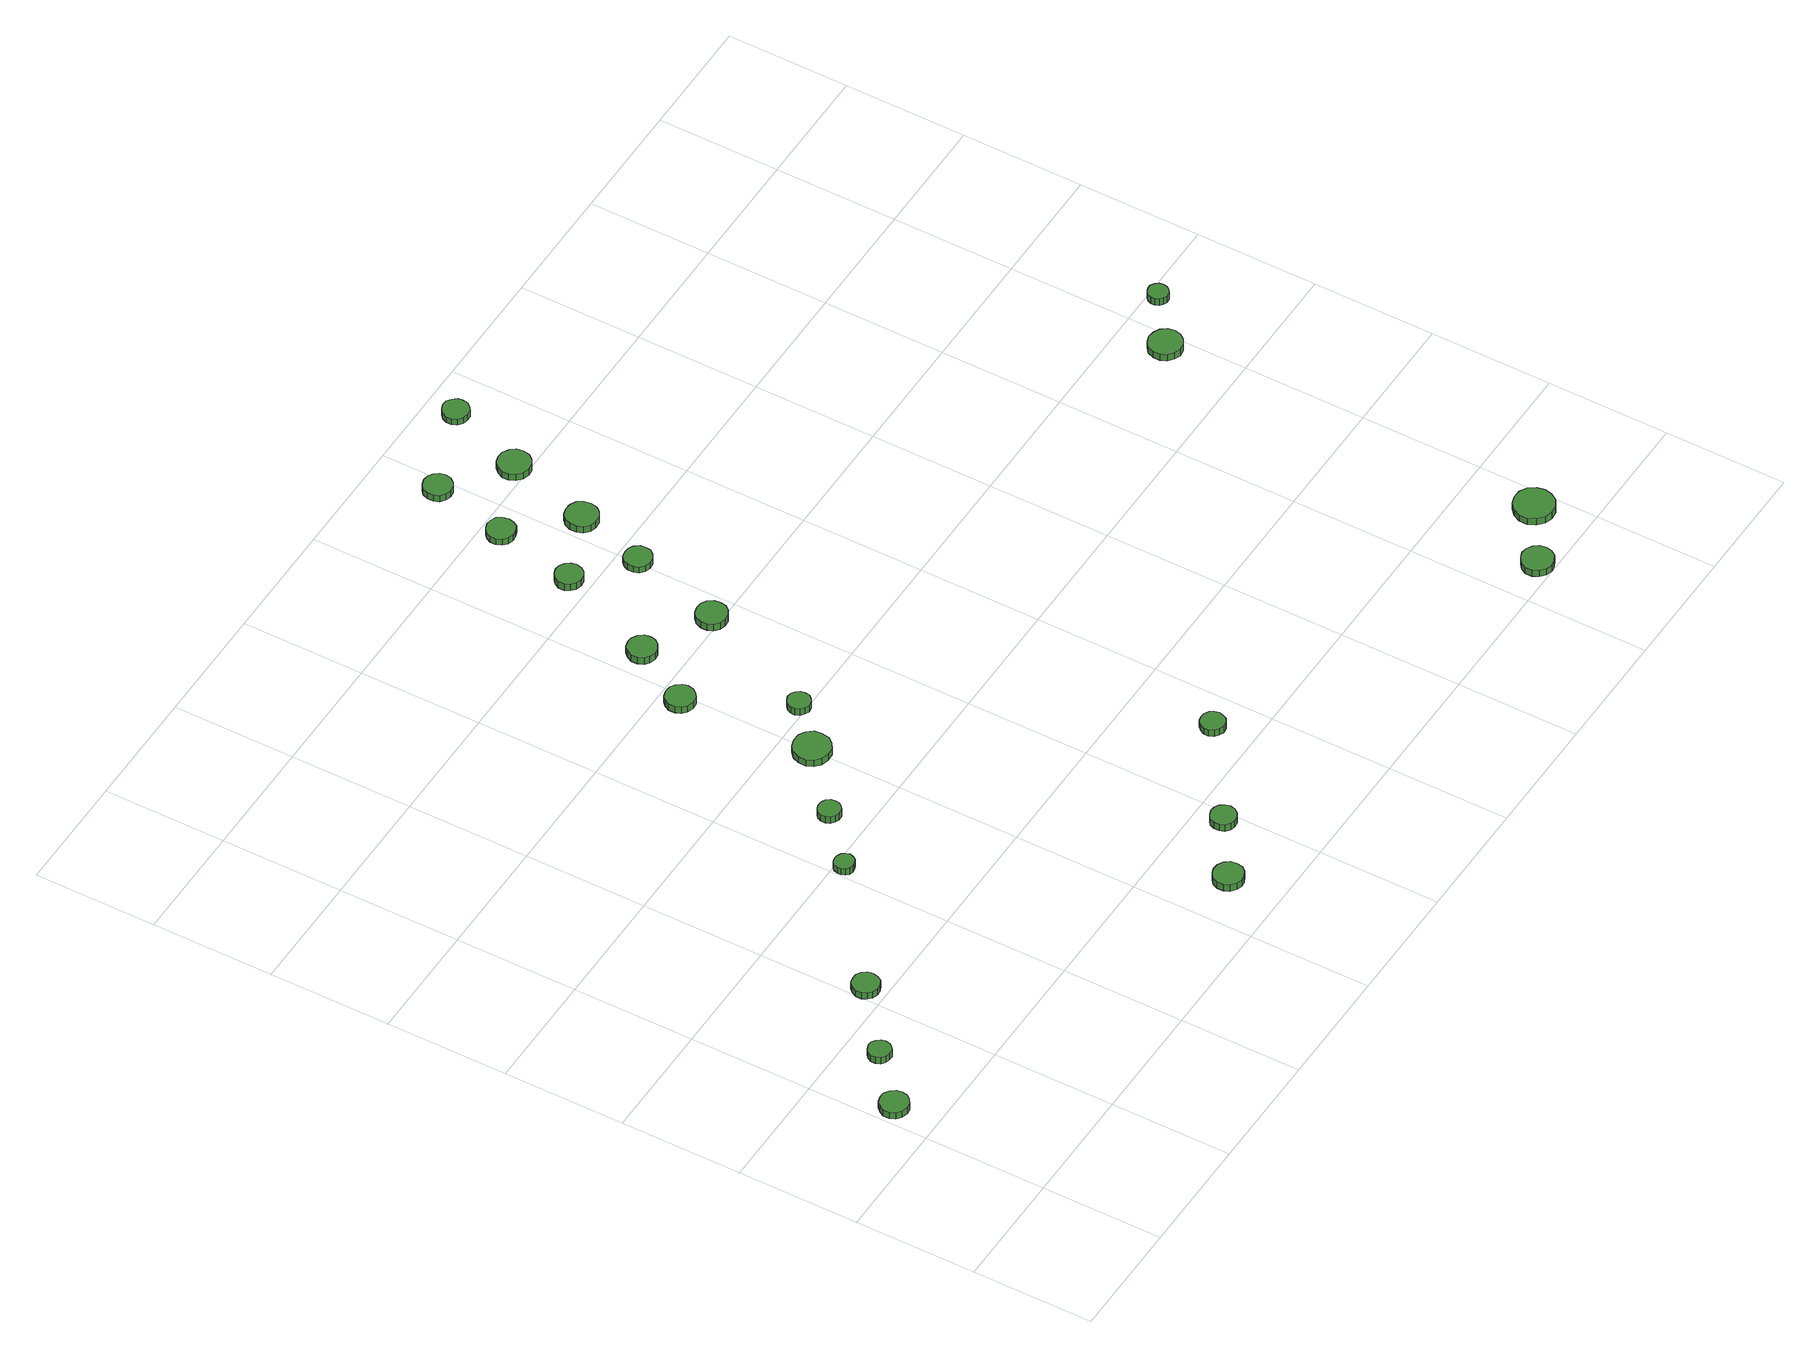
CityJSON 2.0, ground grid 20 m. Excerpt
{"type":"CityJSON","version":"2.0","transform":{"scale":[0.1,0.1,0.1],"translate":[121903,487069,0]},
"CityObjects":{
"tree1":{"type":"SolitaryVegetationObject","attributes":{"function":"something"},"geometry":[{"type":"MultiSurface","lod":"1","boundaries":[[[0,1,2,3,4,5,6,7,8,9,10,11,12,13,14]],[[15,16,17,18,19,20,21,22,23,24,25,26,27,28,29]],[[0,29,28,1]],[[1,28,27,2]],[[2,27,26,3]],[[3,26,25,4]],[[4,25,24,5]],[[5,24,23,6]],[[6,23,22,7]],[[7,22,21,8]],[[8,21,20,9]],[[9,20,19,10]],[[10,19,18,11]],[[11,18,17,12]],[[12,17,16,13]],[[13,16,15,14]],[[14,15,29,0]]]}]},
"tree2":{"type":"SolitaryVegetationObject","attributes":{"function":"something"},"geometry":[{"type":"MultiSurface","lod":"1","boundaries":[[[30,31,32,33,34,35,36,37,38,39,40,41,42,43,44]],[[45,46,47,48,49,50,51,52,53,54,55,56,57,58,59]],[[30,59,58,31]],[[31,58,57,32]],[[32,57,56,33]],[[33,56,55,34]],[[34,55,54,35]],[[35,54,53,36]],[[36,53,52,37]],[[37,52,51,38]],[[38,51,50,39]],[[39,50,49,40]],[[40,49,48,41]],[[41,48,47,42]],[[42,47,46,43]],[[43,46,45,44]],[[44,45,59,30]]]}]},
"tree3":{"type":"SolitaryVegetationObject","attributes":{"function":"something"},"geometry":[{"type":"MultiSurface","lod":"1","boundaries":[[[60,61,62,63,64,65,66,67,68,69,70,71,72,73,74]],[[75,76,77,78,79,80,81,82,83,84,85,86,87,88,89]],[[60,89,88,61]],[[61,88,87,62]],[[62,87,86,63]],[[63,86,85,64]],[[64,85,84,65]],[[65,84,83,66]],[[66,83,82,67]],[[67,82,81,68]],[[68,81,80,69]],[[69,80,79,70]],[[70,79,78,71]],[[71,78,77,72]],[[72,77,76,73]],[[73,76,75,74]],[[74,75,89,60]]]}]},
"tree4":{"type":"SolitaryVegetationObject","attributes":{"function":"something"},"geometry":[{"type":"MultiSurface","lod":"1","boundaries":[[[90,91,92,93,94,95,96,97,98,99,100,101,102,103,104]],[[105,106,107,108,109,110,111,112,113,114,115,116,117,118,119]],[[90,119,118,91]],[[91,118,117,92]],[[92,117,116,93]],[[93,116,115,94]],[[94,115,114,95]],[[95,114,113,96]],[[96,113,112,97]],[[97,112,111,98]],[[98,111,110,99]],[[99,110,109,100]],[[100,109,108,101]],[[101,108,107,102]],[[102,107,106,103]],[[103,106,105,104]],[[104,105,119,90]]]}]},
"tree5":{"type":"SolitaryVegetationObject","attributes":{"function":"something"},"geometry":[{"type":"MultiSurface","lod":"1","boundaries":[[[120,121,122,123,124,125,126,127,128,129,130,131,132,133,134]],[[135,136,137,138,139,140,141,142,143,144,145,146,147,148,149]],[[120,149,148,121]],[[121,148,147,122]],[[122,147,146,123]],[[123,146,145,124]],[[124,145,144,125]],[[125,144,143,126]],[[126,143,142,127]],[[127,142,141,128]],[[128,141,140,129]],[[129,140,139,130]],[[130,139,138,131]],[[131,138,137,132]],[[132,137,136,133]],[[133,136,135,134]],[[134,135,149,120]]]}]},
"tree6":{"type":"SolitaryVegetationObject","attributes":{"function":"something"},"geometry":[{"type":"MultiSurface","lod":"1","boundaries":[[[150,151,152,153,154,155,156,157,158,159,160,161,162,163,164]],[[165,166,167,168,169,170,171,172,173,174,175,176,177,178,179]],[[150,179,178,151]],[[151,178,177,152]],[[152,177,176,153]],[[153,176,175,154]],[[154,175,174,155]],[[155,174,173,156]],[[156,173,172,157]],[[157,172,171,158]],[[158,171,170,159]],[[159,170,169,160]],[[160,169,168,161]],[[161,168,167,162]],[[162,167,166,163]],[[163,166,165,164]],[[164,165,179,150]]]}]},
"tree7":{"type":"SolitaryVegetationObject","attributes":{"function":"something"},"geometry":[{"type":"MultiSurface","lod":"1","boundaries":[[[180,181,182,183,184,185,186,187,188,189,190,191,192,193,194]],[[195,196,197,198,199,200,201,202,203,204,205,206,207,208,209]],[[180,209,208,181]],[[181,208,207,182]],[[182,207,206,183]],[[183,206,205,184]],[[184,205,204,185]],[[185,204,203,186]],[[186,203,202,187]],[[187,202,201,188]],[[188,201,200,189]],[[189,200,199,190]],[[190,199,198,191]],[[191,198,197,192]],[[192,197,196,193]],[[193,196,195,194]],[[194,195,209,180]]]}]},
"tree8":{"type":"SolitaryVegetationObject","attributes":{"function":"something"},"geometry":[{"type":"MultiSurface","lod":"1","boundaries":[[[210,211,212,213,214,215,216,217,218,219,220,221,222,223,224]],[[225,226,227,228,229,230,231,232,233,234,235,236,237,238,239]],[[210,239,238,211]],[[211,238,237,212]],[[212,237,236,213]],[[213,236,235,214]],[[214,235,234,215]],[[215,234,233,216]],[[216,233,232,217]],[[217,232,231,218]],[[218,231,230,219]],[[219,230,229,220]],[[220,229,228,221]],[[221,228,227,222]],[[222,227,226,223]],[[223,226,225,224]],[[224,225,239,210]]]}]},
"tree9":{"type":"SolitaryVegetationObject","attributes":{"function":"something"},"geometry":[{"type":"MultiSurface","lod":"1","boundaries":[[[240,241,242,243,244,245,246,247,248,249,250,251,252,253,254]],[[255,256,257,258,259,260,261,262,263,264,265,266,267,268,269]],[[240,269,268,241]],[[241,268,267,242]],[[242,267,266,243]],[[243,266,265,244]],[[244,265,264,245]],[[245,264,263,246]],[[246,263,262,247]],[[247,262,261,248]],[[248,261,260,249]],[[249,260,259,250]],[[250,259,258,251]],[[251,258,257,252]],[[252,257,256,253]],[[253,256,255,254]],[[254,255,269,240]]]}]},
"tree10":{"type":"SolitaryVegetationObject","attributes":{"function":"something"},"geometry":[{"type":"MultiSurface","lod":"1","boundaries":[[[270,271,272,273,274,275,276,277,278,279,280,281,282,283,284]],[[285,286,287,288,289,290,291,292,293,294,295,296,297,298,299]],[[270,299,298,271]],[[271,298,297,272]],[[272,297,296,273]],[[273,296,295,274]],[[274,295,294,275]],[[275,294,293,276]],[[276,293,292,277]],[[277,292,291,278]],[[278,291,290,279]],[[279,290,289,280]],[[280,289,288,281]],[[281,288,287,282]],[[282,287,286,283]],[[283,286,285,284]],[[284,285,299,270]]]}]},
"tree11":{"type":"SolitaryVegetationObject","attributes":{"function":"something"},"geometry":[{"type":"MultiSurface","lod":"1","boundaries":[[[300,301,302,303,304,305,306,307,308,309,310,311,312,313,314]],[[315,316,317,318,319,320,321,322,323,324,325,326,327,328,329]],[[300,329,328,301]],[[301,328,327,302]],[[302,327,326,303]],[[303,326,325,304]],[[304,325,324,305]],[[305,324,323,306]],[[306,323,322,307]],[[307,322,321,308]],[[308,321,320,309]],[[309,320,319,310]],[[310,319,318,311]],[[311,318,317,312]],[[312,317,316,313]],[[313,316,315,314]],[[314,315,329,300]]]}]},
"tree12":{"type":"SolitaryVegetationObject","attributes":{"function":"something"},"geometry":[{"type":"MultiSurface","lod":"1","boundaries":[[[330,331,332,333,334,335,336,337,338,339,340,341,342,343,344]],[[345,346,347,348,349,350,351,352,353,354,355,356,357,358,359]],[[330,359,358,331]],[[331,358,357,332]],[[332,357,356,333]],[[333,356,355,334]],[[334,355,354,335]],[[335,354,353,336]],[[336,353,352,337]],[[337,352,351,338]],[[338,351,350,339]],[[339,350,349,340]],[[340,349,348,341]],[[341,348,347,342]],[[342,347,346,343]],[[343,346,345,344]],[[344,345,359,330]]]}]},
"tree13":{"type":"SolitaryVegetationObject","attributes":{"function":"something"},"geometry":[{"type":"MultiSurface","lod":"1","boundaries":[[[360,361,362,363,364,365,366,367,368,369,370,371,372,373,374]],[[375,376,377,378,379,380,381,382,383,384,385,386,387,388,389]],[[360,389,388,361]],[[361,388,387,362]],[[362,387,386,363]],[[363,386,385,364]],[[364,385,384,365]],[[365,384,383,366]],[[366,383,382,367]],[[367,382,381,368]],[[368,381,380,369]],[[369,380,379,370]],[[370,379,378,371]],[[371,378,377,372]],[[372,377,376,373]],[[373,376,375,374]],[[374,375,389,360]]]}]},
"tree14":{"type":"SolitaryVegetationObject","attributes":{"function":"something"},"geometry":[{"type":"MultiSurface","lod":"1","boundaries":[[[390,391,392,393,394,395,396,397,398,399,400,401,402,403,404]],[[405,406,407,408,409,410,411,412,413,414,415,416,417,418,419]],[[390,419,418,391]],[[391,418,417,392]],[[392,417,416,393]],[[393,416,415,394]],[[394,415,414,395]],[[395,414,413,396]],[[396,413,412,397]],[[397,412,411,398]],[[398,411,410,399]],[[399,410,409,400]],[[400,409,408,401]],[[401,408,407,402]],[[402,407,406,403]],[[403,406,405,404]],[[404,405,419,390]]]}]},
"tree15":{"type":"SolitaryVegetationObject","attributes":{"function":"something"},"geometry":[{"type":"MultiSurface","lod":"1","boundaries":[[[420,421,422,423,424,425,426,427,428,429,430,431,432,433,434]],[[435,436,437,438,439,440,441,442,443,444,445,446,447,448,449]],[[420,449,448,421]],[[421,448,447,422]],[[422,447,446,423]],[[423,446,445,424]],[[424,445,444,425]],[[425,444,443,426]],[[426,443,442,427]],[[427,442,441,428]],[[428,441,440,429]],[[429,440,439,430]],[[430,439,438,431]],[[431,438,437,432]],[[432,437,436,433]],[[433,436,435,434]],[[434,435,449,420]]]}]},
"tree16":{"type":"SolitaryVegetationObject","attributes":{"function":"something"},"geometry":[{"type":"MultiSurface","lod":"1","boundaries":[[[450,451,452,453,454,455,456,457,458,459,460,461,462,463,464]],[[465,466,467,468,469,470,471,472,473,474,475,476,477,478,479]],[[450,479,478,451]],[[451,478,477,452]],[[452,477,476,453]],[[453,476,475,454]],[[454,475,474,455]],[[455,474,473,456]],[[456,473,472,457]],[[457,472,471,458]],[[458,471,470,459]],[[459,470,469,460]],[[460,469,468,461]],[[461,468,467,462]],[[462,467,466,463]],[[463,466,465,464]],[[464,465,479,450]]]}]},
"tree17":{"type":"SolitaryVegetationObject","attributes":{"function":"something"},"geometry":[{"type":"MultiSurface","lod":"1","boundaries":[[[480,481,482,483,484,485,486,487,488,489,490,491,492,493,494]],[[495,496,497,498,499,500,501,502,503,504,505,506,507,508,509]],[[480,509,508,481]],[[481,508,507,482]],[[482,507,506,483]],[[483,506,505,484]],[[484,505,504,485]],[[485,504,503,486]],[[486,503,502,487]],[[487,502,501,488]],[[488,501,500,489]],[[489,500,499,490]],[[490,499,498,491]],[[491,498,497,492]],[[492,497,496,493]],[[493,496,495,494]],[[494,495,509,480]]]}]},
"tree18":{"type":"SolitaryVegetationObject","attributes":{"function":"something"},"geometry":[{"type":"MultiSurface","lod":"1","boundaries":[[[510,511,512,513,514,515,516,517,518,519,520,521,522,523,524]],[[525,526,527,528,529,530,531,532,533,534,535,536,537,538,539]],[[510,539,538,511]],[[511,538,537,512]],[[512,537,536,513]],[[513,536,535,514]],[[514,535,534,515]],[[515,534,533,516]],[[516,533,532,517]],[[517,532,531,518]],[[518,531,530,519]],[[519,530,529,520]],[[520,529,528,521]],[[521,528,527,522]],[[522,527,526,523]],[[523,526,525,524]],[[524,525,539,510]]]}]},
"tree19":{"type":"SolitaryVegetationObject","attributes":{"function":"something"},"geometry":[{"type":"MultiSurface","lod":"1","boundaries":[[[540,541,542,543,544,545,546,547,548,549,550,551,552,553,554]],[[555,556,557,558,559,560,561,562,563,564,565,566,567,568,569]],[[540,569,568,541]],[[541,568,567,542]],[[542,567,566,543]],[[543,566,565,544]],[[544,565,564,545]],[[545,564,563,546]],[[546,563,562,547]],[[547,562,561,548]],[[548,561,560,549]],[[549,560,559,550]],[[550,559,558,551]],[[551,558,557,552]],[[552,557,556,553]],[[553,556,555,554]],[[554,555,569,540]]]}]},
"tree20":{"type":"SolitaryVegetationObject","attributes":{"function":"something"},"geometry":[{"type":"MultiSurface","lod":"1","boundaries":[[[570,571,572,573,574,575,576,577,578,579,580,581,582,583,584]],[[585,586,587,588,589,590,591,592,593,594,595,596,597,598,599]],[[570,599,598,571]],[[571,598,597,572]],[[572,597,596,573]],[[573,596,595,574]],[[574,595,594,575]],[[575,594,593,576]],[[576,593,592,577]],[[577,592,591,578]],[[578,591,590,579]],[[579,590,589,580]],[[580,589,588,581]],[[581,588,587,582]],[[582,587,586,583]],[[583,586,585,584]],[[584,585,599,570]]]}]},
"tree21":{"type":"SolitaryVegetationObject","attributes":{"function":"something"},"geometry":[{"type":"MultiSurface","lod":"1","boundaries":[[[600,601,602,603,604,605,606,607,608,609,610,611,612,613,614]],[[615,616,617,618,619,620,621,622,623,624,625,626,627,628,629]],[[600,629,628,601]],[[601,628,627,602]],[[602,627,626,603]],[[603,626,625,604]],[[604,625,624,605]],[[605,624,623,606]],[[606,623,622,607]],[[607,622,621,608]],[[608,621,620,609]],[[609,620,619,610]],[[610,619,618,611]],[[611,618,617,612]],[[612,617,616,613]],[[613,616,615,614]],[[614,615,629,600]]]}]},
"tree22":{"type":"SolitaryVegetationObject","attributes":{"function":"something"},"geometry":[{"type":"MultiSurface","lod":"1","boundaries":[[[630,631,632,633,634,635,636,637,638,639,640,641,642,643,644]],[[645,646,647,648,649,650,651,652,653,654,655,656,657,658,659]],[[630,659,658,631]],[[631,658,657,632]],[[632,657,656,633]],[[633,656,655,634]],[[634,655,654,635]],[[635,654,653,636]],[[636,653,652,637]],[[637,652,651,638]],[[638,651,650,639]],[[639,650,649,640]],[[640,649,648,641]],[[641,648,647,642]],[[642,647,646,643]],[[643,646,645,644]],[[644,645,659,630]]]}]},
"tree23":{"type":"SolitaryVegetationObject","attributes":{"function":"something"},"geometry":[{"type":"MultiSurface","lod":"1","boundaries":[[[660,661,662,663,664,665,666,667,668,669,670,671,672,673,674]],[[675,676,677,678,679,680,681,682,683,684,685,686,687,688,689]],[[660,689,688,661]],[[661,688,687,662]],[[662,687,686,663]],[[663,686,685,664]],[[664,685,684,665]],[[665,684,683,666]],[[666,683,682,667]],[[667,682,681,668]],[[668,681,680,669]],[[669,680,679,670]],[[670,679,678,671]],[[671,678,677,672]],[[672,677,676,673]],[[673,676,675,674]],[[674,675,689,660]]]}]},
"tree24":{"type":"SolitaryVegetationObject","attributes":{"function":"something"},"geometry":[{"type":"MultiSurface","lod":"1","boundaries":[[[690,691,692,693,694,695,696,697,698,699,700,701,702,703,704]],[[705,706,707,708,709,710,711,712,713,714,715,716,717,718,719]],[[690,719,718,691]],[[691,718,717,692]],[[692,717,716,693]],[[693,716,715,694]],[[694,715,714,695]],[[695,714,713,696]],[[696,713,712,697]],[[697,712,711,698]],[[698,711,710,699]],[[699,710,709,700]],[[700,709,708,701]],[[701,708,707,702]],[[702,707,706,703]],[[703,706,705,704]],[[704,705,719,690]]]}]}
},
"vertices":[
[54,272,15],[52,281,15],[46,289,15],[38,294,15],[29,295,15],[19,292,15],[12,285,15],[8,277,15],[8,267,15],[12,258,15],[19,252,15],[29,249,15],[38,250,15],[46,255,15],[52,262,15],[52,262,2],[46,255,2],[38,250,2],[29,249,2],[19,252,2],[12,258,2],[8,267,2],[8,277,2],[12,285,2],[19,292,2],[29,295,2],[38,294,2],[46,289,2],[52,281,2],[54,272,2],
[131,346,15],[130,353,15],[125,359,15],[119,363,15],[111,364,15],[104,361,15],[98,356,15],[95,350,15],[95,342,15],[98,335,15],[104,330,15],[111,328,15],[119,328,15],[125,332,15],[130,338,15],[130,338,2],[125,332,2],[119,328,2],[111,328,2],[104,330,2],[98,335,2],[95,342,2],[95,350,2],[98,356,2],[104,361,2],[111,364,2],[119,363,2],[125,359,2],[130,353,2],[131,346,2],
[239,431,18],[237,440,18],[232,447,18],[224,452,18],[215,452,18],[206,450,18],[200,444,18],[196,435,18],[196,426,18],[200,418,18],[206,412,18],[215,409,18],[224,410,18],[232,414,18],[237,422,18],[237,422,5],[232,414,5],[224,410,5],[215,409,5],[206,412,5],[200,418,5],[196,426,5],[196,435,5],[200,444,5],[206,450,5],[215,452,5],[224,452,5],[232,447,5],[237,440,5],[239,431,5],
[433,585,17],[431,592,17],[427,597,17],[421,600,17],[415,601,17],[408,599,17],[403,595,17],[401,588,17],[401,582,17],[403,576,17],[408,571,17],[415,569,17],[421,570,17],[427,573,17],[431,579,17],[431,579,4],[427,573,4],[421,570,4],[415,569,4],[408,571,4],[403,576,4],[401,582,4],[401,588,4],[403,595,4],[408,599,4],[415,601,4],[421,600,4],[427,597,4],[431,592,4],[433,585,4],
[518,660,15],[517,668,15],[512,674,15],[506,677,15],[498,678,15],[491,676,15],[485,671,15],[482,664,15],[482,657,15],[485,650,15],[491,645,15],[498,642,15],[506,643,15],[512,647,15],[517,653,15],[517,653,2],[512,647,2],[506,643,2],[498,642,2],[491,645,2],[485,650,2],[482,657,2],[482,664,2],[485,671,2],[491,676,2],[498,678,2],[506,677,2],[512,674,2],[517,668,2],[518,660,2],
[707,87,16],[705,97,16],[699,105,16],[690,110,16],[680,111,16],[671,108,16],[663,101,16],[659,92,16],[659,82,16],[663,73,16],[671,66,16],[680,63,16],[690,64,16],[699,69,16],[705,77,16],[705,77,3],[699,69,3],[690,64,3],[680,63,3],[671,66,3],[663,73,3],[659,82,3],[659,92,3],[663,101,3],[671,108,3],[680,111,3],[690,110,3],[699,105,3],[705,97,3],[707,87,3],
[627,748,15],[625,760,15],[617,770,15],[607,776,15],[594,777,15],[582,773,15],[573,765,15],[568,754,15],[568,741,15],[573,730,15],[582,722,15],[594,718,15],[607,719,15],[617,725,15],[625,735,15],[625,735,2],[617,725,2],[607,719,2],[594,718,2],[582,722,2],[573,730,2],[568,741,2],[568,754,2],[573,765,2],[582,773,2],[594,777,2],[607,776,2],[617,770,2],[625,760,2],[627,748,2],
[805,155,14],[803,164,14],[798,171,14],[791,175,14],[782,176,14],[774,173,14],[767,168,14],[764,160,14],[764,151,14],[767,143,14],[774,137,14],[782,135,14],[791,136,14],[798,140,14],[803,147,14],[803,147,1],[798,140,1],[791,136,1],[782,135,1],[774,137,1],[767,143,1],[764,151,1],[764,160,1],[767,168,1],[774,173,1],[782,176,1],[791,175,1],[798,171,1],[803,164,1],[805,155,1],
[611,967,15],[609,976,15],[603,984,15],[595,989,15],[585,990,15],[575,987,15],[568,981,15],[564,972,15],[564,962,15],[568,953,15],[575,946,15],[585,943,15],[595,944,15],[603,949,15],[609,957,15],[609,957,2],[603,949,2],[595,944,2],[585,943,2],[575,946,2],[568,953,2],[564,962,2],[564,972,2],[568,981,2],[575,987,2],[585,990,2],[595,989,2],[603,984,2],[609,976,2],[611,967,2],
[686,812,15],[685,819,15],[680,825,15],[674,829,15],[666,830,15],[659,827,15],[653,822,15],[650,815,15],[650,808,15],[653,801,15],[659,796,15],[666,793,15],[674,794,15],[680,798,15],[685,804,15],[685,804,2],[680,798,2],[674,794,2],[666,793,2],[659,796,2],[653,801,2],[650,808,2],[650,815,2],[653,822,2],[659,827,2],[666,830,2],[674,829,2],[680,825,2],[685,819,2],[686,812,2],
[667,1064,18],[665,1074,18],[659,1082,18],[650,1087,18],[641,1088,18],[631,1085,18],[624,1078,18],[620,1069,18],[620,1059,18],[624,1050,18],[631,1044,18],[641,1041,18],[650,1042,18],[659,1047,18],[665,1055,18],[665,1055,5],[659,1047,5],[650,1042,5],[641,1041,5],[631,1044,5],[624,1050,5],[620,1059,5],[620,1069,5],[624,1078,5],[631,1085,5],[641,1088,5],[650,1087,5],[659,1082,5],[665,1074,5],[667,1064,5],
[961,267,15],[959,275,15],[955,281,15],[948,285,15],[939,286,15],[932,284,15],[926,278,15],[922,271,15],[922,263,15],[926,255,15],[932,250,15],[939,247,15],[948,248,15],[955,252,15],[959,259,15],[959,259,2],[955,252,2],[948,248,2],[939,247,2],[932,250,2],[926,255,2],[922,263,2],[922,271,2],[926,278,2],[932,284,2],[939,286,2],[948,285,2],[955,281,2],[959,275,2],[961,267,2],
[779,1011,19],[777,1021,19],[771,1030,19],[762,1035,19],[752,1036,19],[742,1033,19],[734,1026,19],[730,1016,19],[730,1006,19],[734,997,19],[742,990,19],[752,987,19],[762,988,19],[771,993,19],[777,1001,19],[777,1001,6],[771,993,6],[762,988,6],[752,987,6],[742,990,6],[734,997,6],[730,1006,6],[730,1016,6],[734,1026,6],[742,1033,6],[752,1036,6],[762,1035,6],[771,1030,6],[777,1021,6],[779,1011,6],
[739,1233,18],[737,1242,18],[732,1249,18],[724,1254,18],[715,1255,18],[706,1252,18],[699,1246,18],[695,1238,18],[695,1228,18],[699,1220,18],[706,1214,18],[715,1211,18],[724,1212,18],[732,1217,18],[737,1224,18],[737,1224,5],[732,1217,5],[724,1212,5],[715,1211,5],[706,1214,5],[699,1220,5],[695,1228,5],[695,1238,5],[699,1246,5],[706,1252,5],[715,1255,5],[724,1254,5],[732,1249,5],[737,1242,5],[739,1233,5],
[820,1163,19],[819,1172,19],[813,1180,19],[805,1184,19],[796,1185,19],[787,1183,19],[780,1176,19],[777,1168,19],[777,1159,19],[780,1150,19],[787,1144,19],[796,1141,19],[805,1142,19],[813,1147,19],[819,1154,19],[819,1154,7],[813,1147,7],[805,1142,7],[796,1141,7],[787,1144,7],[780,1150,7],[777,1159,7],[777,1168,7],[780,1176,7],[787,1183,7],[796,1185,7],[805,1184,7],[813,1180,7],[819,1172,7],[820,1163,7],
[772,1368,14],[770,1378,14],[765,1386,14],[756,1390,14],[747,1391,14],[738,1388,14],[731,1382,14],[727,1373,14],[727,1364,14],[731,1355,14],[738,1349,14],[747,1346,14],[756,1347,14],[765,1351,14],[770,1359,14],[770,1359,2],[765,1351,2],[756,1347,2],[747,1346,2],[738,1349,2],[731,1355,2],[727,1364,2],[727,1373,2],[731,1382,2],[738,1388,2],[747,1391,2],[756,1390,2],[765,1386,2],[770,1378,2],[772,1368,2],
[861,1281,14],[859,1292,14],[853,1301,14],[843,1306,14],[832,1307,14],[822,1304,14],[814,1297,14],[810,1287,14],[810,1276,14],[814,1266,14],[822,1258,14],[832,1255,14],[843,1256,14],[853,1262,14],[859,1270,14],[859,1270,1],[853,1262,1],[843,1256,1],[832,1255,1],[822,1258,1],[814,1266,1],[810,1276,1],[810,1287,1],[814,1297,1],[822,1304,1],[832,1307,1],[843,1306,1],[853,1301,1],[859,1292,1],[861,1281,1],
[803,1494,14],[801,1503,14],[795,1511,14],[787,1516,14],[778,1517,14],[769,1514,14],[761,1508,14],[758,1499,14],[758,1489,14],[761,1480,14],[769,1474,14],[778,1471,14],[787,1472,14],[795,1477,14],[801,1485,14],[801,1485,1],[795,1477,1],[787,1472,1],[778,1471,1],[769,1474,1],[761,1480,1],[758,1489,1],[758,1499,1],[761,1508,1],[769,1514,1],[778,1517,1],[787,1516,1],[795,1511,1],[801,1503,1],[803,1494,1],
[903,1421,14],[901,1432,14],[895,1440,14],[885,1446,14],[874,1447,14],[864,1444,14],[856,1436,14],[851,1426,14],[851,1416,14],[856,1406,14],[864,1398,14],[874,1395,14],[885,1396,14],[895,1402,14],[901,1410,14],[901,1410,1],[895,1402,1],[885,1396,1],[874,1395,1],[864,1398,1],[856,1406,1],[851,1416,1],[851,1426,1],[856,1436,1],[864,1444,1],[874,1447,1],[885,1446,1],[895,1440,1],[901,1432,1],[903,1421,1],
[945,1549,17],[944,1557,17],[938,1564,17],[931,1569,17],[922,1570,17],[914,1567,17],[907,1561,17],[903,1553,17],[903,1544,17],[907,1536,17],[914,1530,17],[922,1528,17],[931,1528,17],[938,1533,17],[944,1540,17],[944,1540,5],[938,1533,5],[931,1528,5],[922,1528,5],[914,1530,5],[907,1536,5],[903,1544,5],[903,1553,5],[907,1561,5],[914,1567,5],[922,1570,5],[931,1569,5],[938,1564,5],[944,1557,5],[945,1549,5],
[1498,26,14],[1496,37,14],[1490,45,14],[1480,51,14],[1470,52,14],[1460,48,14],[1452,41,14],[1447,32,14],[1447,21,14],[1452,11,14],[1460,4,14],[1470,1,14],[1480,2,14],[1490,7,14],[1496,16,14],[1496,16,1],[1490,7,1],[1480,2,1],[1470,1,1],[1460,4,1],[1452,11,1],[1447,21,1],[1447,32,1],[1452,41,1],[1460,48,1],[1470,52,1],[1480,51,1],[1490,45,1],[1496,37,1],[1498,26,1],
[1599,88,14],[1596,101,14],[1589,112,14],[1577,119,14],[1563,120,14],[1551,116,14],[1541,107,14],[1535,95,14],[1535,81,14],[1541,69,14],[1551,60,14],[1563,56,14],[1577,57,14],[1589,64,14],[1596,75,14],[1596,75,1],[1589,64,1],[1577,57,1],[1563,56,1],[1551,60,1],[1541,69,1],[1535,81,1],[1535,95,1],[1541,107,1],[1551,116,1],[1563,120,1],[1577,119,1],[1589,112,1],[1596,101,1],[1599,88,1],
[1598,720,20],[1596,731,20],[1589,740,20],[1579,745,20],[1568,747,20],[1558,743,20],[1549,736,20],[1545,725,20],[1545,714,20],[1549,704,20],[1558,697,20],[1568,693,20],[1579,694,20],[1589,700,20],[1596,709,20],[1596,709,7],[1589,700,7],[1579,694,7],[1568,693,7],[1558,697,7],[1549,704,7],[1545,714,7],[1545,725,7],[1549,736,7],[1558,743,7],[1568,747,7],[1579,745,7],[1589,740,7],[1596,731,7],[1598,720,7],
[1674,784,16],[1673,791,16],[1669,796,16],[1663,800,16],[1656,800,16],[1650,798,16],[1645,794,16],[1642,787,16],[1642,780,16],[1645,774,16],[1650,770,16],[1656,767,16],[1663,768,16],[1669,772,16],[1673,777,16],[1673,777,3],[1669,772,3],[1663,768,3],[1656,767,3],[1650,770,3],[1645,774,3],[1642,780,3],[1642,787,3],[1645,794,3],[1650,798,3],[1656,800,3],[1663,800,3],[1669,796,3],[1673,791,3],[1674,784,3]
]}
